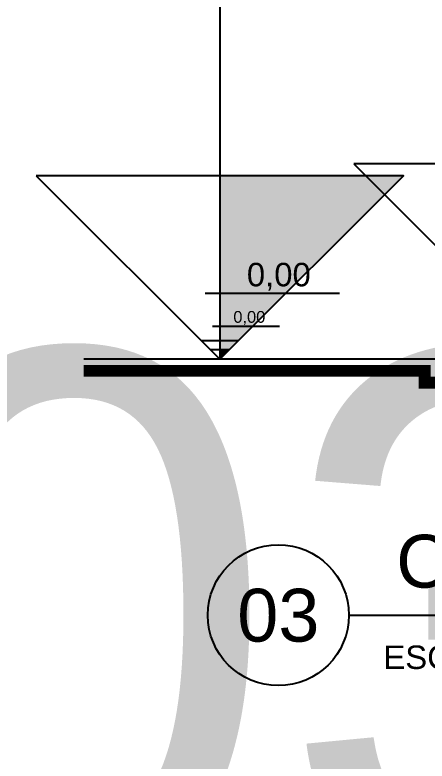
# Model space of a CAD drawing. Header units: metres. Extents: x 47682 to 48001, y 23344 to 23573.
# Drawn here: x 47864.47 to 47867.98, y 23448.38 to 23454.73 of the extents above; entities that cross this region are included whole.
import ezdxf
from ezdxf.enums import TextEntityAlignment as Align

# ---------------------------------------------------------------- set-up
doc = ezdxf.new("R2010")
doc.units = ezdxf.units.M
doc.header["$LTSCALE"] = 0.25
for name, color, linetype in [('0 @ 0.05', 7, 'Continuous'), ('0 @ 0.1', 7, 'Continuous'), ('0 @ 1', 7, 'Continuous'), ('ARQ_VISTA 03', 3, 'Continuous'), ('SIMB_01', 1, 'Continuous'), ('SIMB_02', 2, 'Continuous'), ('SIMB_PREENCHIMENTO', 253, 'Continuous'), ('SIMB_TXT', 1, 'Continuous')]:
    doc.layers.add(name, color=color, linetype=linetype)
doc.layers.add('ARQ_CINZA 02', color=251, linetype='Continuous', lineweight=9)
doc.styles.add('SIMB', font='arial.ttf')

# ---------------------------------------------------------------- blocks, each defined once
blk = doc.blocks.new('*U319')
at = {"layer": 'SIMB_PREENCHIMENTO', "transparency": 33554587}
h = blk.add_hatch(color=256, dxfattribs=at)
h.dxf.hatch_style = 1
h.paths.add_polyline_path([(1.5625, 1.5625), (0, 1.5625), (0, 0)])
at = {"layer": 'SIMB_01'}
for p, q in [((0, 6.8769), (0, 0)), ((-1.25, 5.6269), (10.1808, 5.6269))]:
    blk.add_line(p, q, dxfattribs=at)
blk.add_lwpolyline([(-1.5625, 1.5625), (0, 0), (1.5625, 1.5625), (-1.5625, 1.5625)], dxfattribs=at)
at = {"layer": 'SIMB_TXT', "style": 'SIMB'}
blk.add_attdef('00,00', (2.2989, 6.2028), '', height=2, dxfattribs=at)
blk = doc.blocks.new('*U413')
at = {"layer": '0 @ 0.05', "xscale": 0.05, "yscale": 0.05, "zscale": 0.05}
blk.add_blockref('*U319', (47866.2176, 23451.8), dxfattribs=at).add_auto_attribs({'00,00': '0,00'})
at = {"layer": '0 @ 0.1', "xscale": 0.1, "yscale": 0.1, "zscale": 0.1}
blk.add_blockref('*U319', (47866.2176, 23451.8), dxfattribs=at).add_auto_attribs({'00,00': '0,00'})
at = {"layer": '0 @ 1'}
blk.add_blockref('*U319', (47866.2176, 23451.8), dxfattribs=at)
blk = doc.blocks.new('*U49')
at = {"layer": 'SIMB_02'}
blk.add_line((6, 0), (41.3297, 0), dxfattribs=at)
blk.add_circle((0, 0), 6, dxfattribs=at)
at = {"layer": 'SIMB_TXT', "style": 'SIMB'}
blk.add_text('ESCALA:', height=2, dxfattribs=at).set_placement((8.9356, -4.5825))
blk.add_attdef('TITULO_DO_DESENHO', text='', height=4.5, dxfattribs=at).set_placement((10.0224, 1), align=Align.BOTTOM_LEFT)
blk.add_attdef('NUM', text='', height=4.5, dxfattribs=at).set_placement((0, 0), align=Align.MIDDLE_CENTER)
blk.add_attdef('ESCALA', (21.3039, -4.5825), '', height=2, dxfattribs=at)
blk = doc.blocks.new('*U432')
at = {"layer": '0 @ 0.1', "xscale": 0.1, "yscale": 0.1, "zscale": 0.1}
blk.add_blockref('*U49', (47866.7153, 23449.6191), dxfattribs=at).add_auto_attribs({'TITULO_DO_DESENHO': 'CORTE AA', 'NUM': '03', 'ESCALA': '1/100'})
at = {"layer": '0 @ 1'}
ref = blk.add_blockref('*U49', (47866.7153, 23449.6191), dxfattribs=at)
ref.add_attrib('NUM', '03', dxfattribs={"layer": 'SIMB_TXT', "height": 4.5, "style": 'SIMB'}).set_placement((47866.7153, 23449.6191), align=Align.MIDDLE_CENTER)
blk = doc.blocks.new('*U321')
at = {"layer": 'SIMB_01'}
blk.add_lwpolyline([(-1.5625, 1.5625), (0, 0), (1.5625, 1.5625), (-1.5625, 1.5625)], dxfattribs=at)
at = {"layer": 'SIMB_TXT', "style": 'SIMB'}
blk.add_attdef('00,00', (2.2989, 4.6028), '', height=2, dxfattribs=at)
blk = doc.blocks.new('*U433')
at = {"layer": '0 @ 1'}
blk.add_blockref('*U321', (47868.9193, 23451.9), dxfattribs=at)

msp = doc.modelspace()

# ---------------------------------------------------------------- linework, layer by layer
at = {"layer": 'ARQ_CINZA 02', "const_width": 0.1}
msp.add_lwpolyline([(47865.0599, 23451.7), (47867.9599, 23451.7), (47867.9599, 23451.6), (47877.1099, 23451.6), (47877.1099, 23451.7), (47878.8099, 23451.7)], dxfattribs=at)
at = {"layer": 'ARQ_VISTA 03'}
msp.add_line((47868.0599, 23451.8), (47865.0599, 23451.8), dxfattribs=at)

# ---------------------------------------------------------------- block references
for name in ['*U413', '*U433', '*U432']:
    msp.add_blockref(name, (0, 0))

doc.saveas('drawing.dxf')
